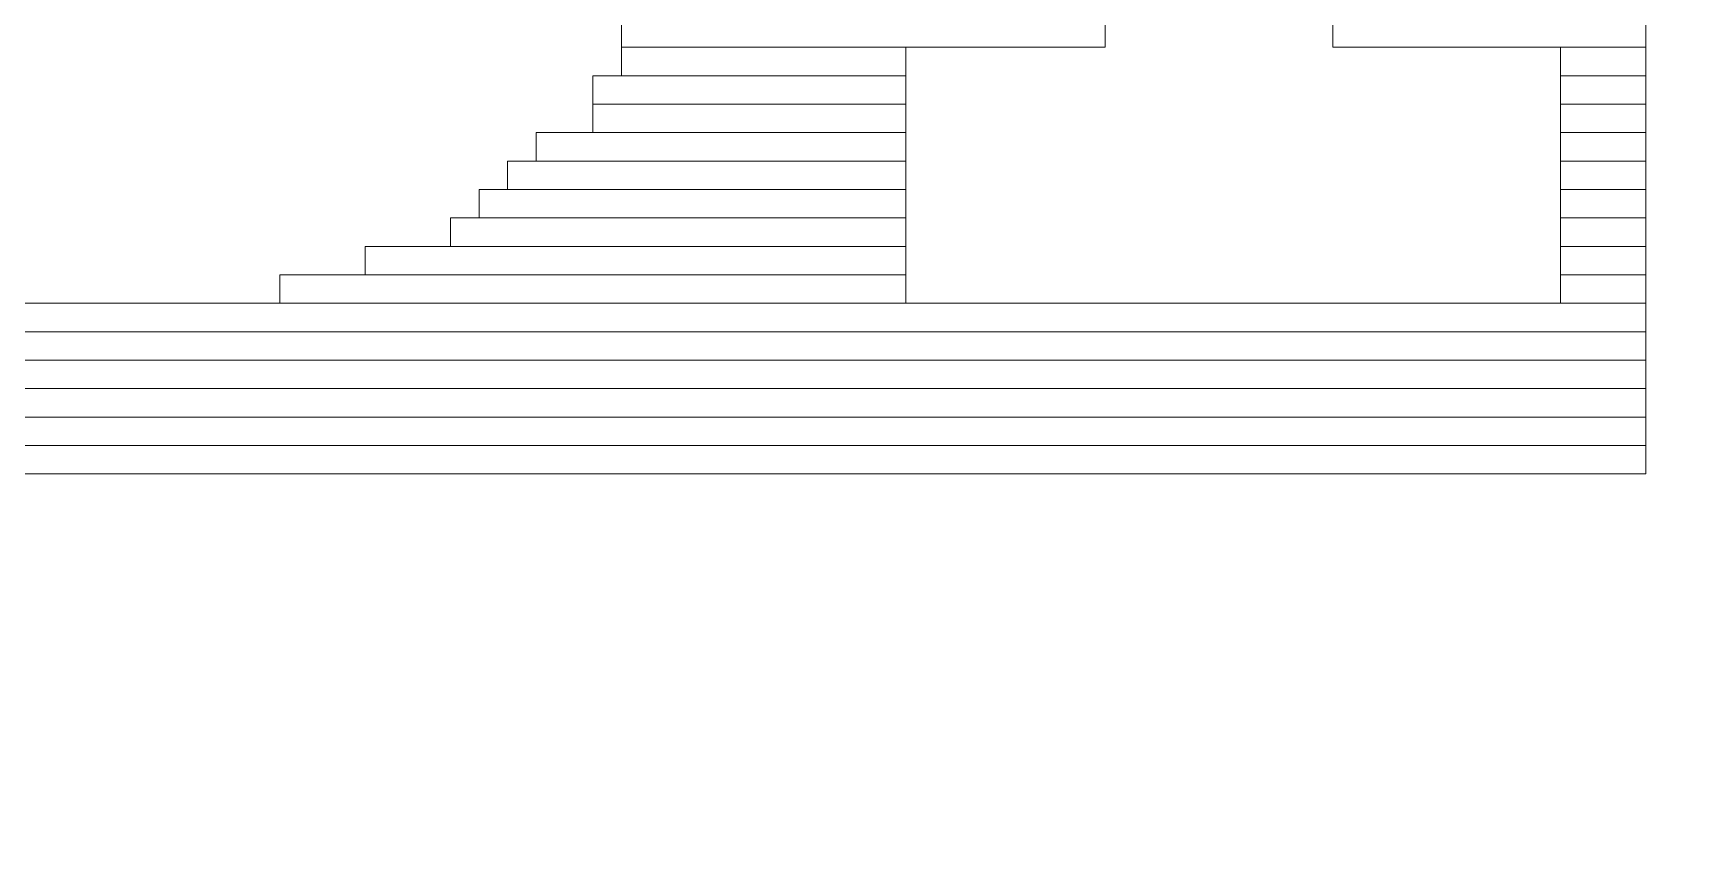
# Model space of a CAD drawing. Header units: millimetres. Extents: x -86 to 67, y -55 to 52.
# Drawn here: x -24.174 to -22.695, y -43.012 to -42.272 of the extents above; entities that cross this region are included whole.
import ezdxf

# ---------------------------------------------------------------- set-up
doc = ezdxf.new("R2010")
doc.units = ezdxf.units.MM
doc.header["$MEASUREMENT"] = 0
doc.layers.add('BG_OUTLINE', color=7, linetype='Continuous')
doc.layers.add('MA_PEN3', color=7, linetype='Continuous')

msp = doc.modelspace()

# ---------------------------------------------------------------- linework, layer by layer
at = {"layer": 'BG_OUTLINE', "color": 3, "lineweight": 9}
msp.add_open_spline([(-60.0926, 34.7331), (-60.0926, 34.7331), (63.7724, 34.7331), (63.7724, 34.7331), (63.7724, 34.7331), (64.585, 34.7336), (65.3646, 34.4113), (65.9396, 33.837), (65.9396, 33.837), (66.5146, 33.2627), (66.8379, 32.4797), (66.8384, 31.667), (66.8384, 31.667), (66.8384, 31.667), (66.8412, -52.28), (66.8412, -52.28), (66.8412, -52.28), (66.8412, -52.28), (66.8384, -52.1933), (66.8384, -52.1933), (66.8384, -52.1933), (66.8389, -53.006), (66.5166, -53.7856), (65.9424, -54.3606), (65.9424, -54.3606), (65.3681, -54.9356), (64.585, -55.2589), (63.7724, -55.2594), (63.7724, -55.2594), (63.7724, -55.2594), (-60.1869, -55.2594), (-60.1869, -55.2594), (-60.1869, -55.2594), (-60.1869, -55.2594), (-60.0853, -55.2518), (-60.0853, -55.2518), (-60.0853, -55.2518), (-60.8979, -55.2523), (-61.6775, -54.9299), (-62.2525, -54.3557), (-62.2525, -54.3557), (-62.8275, -53.7814), (-63.1508, -52.9984), (-63.1513, -52.1857), (-63.1513, -52.1857), (-63.1513, -52.1857), (-63.1587, 31.667), (-63.1587, 31.667), (-63.1587, 31.667), (-63.1592, 32.4797), (-62.8369, 33.2593), (-62.2626, 33.8343), (-62.2626, 33.8343), (-61.6883, 34.4093), (-60.9053, 34.7326), (-60.0926, 34.7331)], degree=3, knots=[0, 0, 0, 0, 0.071429, 0.071429, 0.071429, 0.071429, 0.142857, 0.142857, 0.142857, 0.142857, 0.214286, 0.214286, 0.214286, 0.214286, 0.285714, 0.285714, 0.285714, 0.285714, 0.357143, 0.357143, 0.357143, 0.357143, 0.428571, 0.428571, 0.428571, 0.428571, 0.5, 0.5, 0.5, 0.5, 0.571429, 0.571429, 0.571429, 0.571429, 0.642857, 0.642857, 0.642857, 0.642857, 0.714286, 0.714286, 0.714286, 0.714286, 0.785714, 0.785714, 0.785714, 0.785714, 0.857143, 0.857143, 0.857143, 0.857143, 0.928571, 0.928571, 0.928571, 0.928571, 1, 1, 1, 1], dxfattribs=at)
at = {"layer": 'MA_PEN3', "color": 5, "lineweight": 9}
for points in [[(-23.649, -42.2851), (-23.649, -42.2851), (-23.649, -42.2597), (-23.649, -42.2597), (-23.649, -42.2597), (-23.649, -42.2597), (-23.2172, -42.2597), (-23.2172, -42.2597), (-23.2172, -42.2597), (-23.2172, -42.2597), (-23.2172, -42.2851), (-23.2172, -42.2851), (-23.2172, -42.2851), (-23.2172, -42.2851), (-23.649, -42.2851), (-23.649, -42.2851)], [(-23.014, -42.2851), (-23.014, -42.2851), (-23.014, -42.2597), (-23.014, -42.2597), (-23.014, -42.2597), (-23.014, -42.2597), (-22.7346, -42.2597), (-22.7346, -42.2597), (-22.7346, -42.2597), (-22.7346, -42.2597), (-22.7346, -42.2851), (-22.7346, -42.2851), (-22.7346, -42.2851), (-22.7346, -42.2851), (-23.014, -42.2851), (-23.014, -42.2851)], [(-23.649, -42.3105), (-23.649, -42.3105), (-23.649, -42.2851), (-23.649, -42.2851), (-23.649, -42.2851), (-23.649, -42.2851), (-23.395, -42.2851), (-23.395, -42.2851), (-23.395, -42.2851), (-23.395, -42.2851), (-23.395, -42.3105), (-23.395, -42.3105), (-23.395, -42.3105), (-23.395, -42.3105), (-23.649, -42.3105), (-23.649, -42.3105)], [(-22.8108, -42.3105), (-22.8108, -42.3105), (-22.8108, -42.2851), (-22.8108, -42.2851), (-22.8108, -42.2851), (-22.8108, -42.2851), (-22.7346, -42.2851), (-22.7346, -42.2851), (-22.7346, -42.2851), (-22.7346, -42.2851), (-22.7346, -42.3105), (-22.7346, -42.3105), (-22.7346, -42.3105), (-22.7346, -42.3105), (-22.8108, -42.3105), (-22.8108, -42.3105)], [(-23.6744, -42.3359), (-23.6744, -42.3359), (-23.6744, -42.3105), (-23.6744, -42.3105), (-23.6744, -42.3105), (-23.6744, -42.3105), (-23.395, -42.3105), (-23.395, -42.3105), (-23.395, -42.3105), (-23.395, -42.3105), (-23.395, -42.3359), (-23.395, -42.3359), (-23.395, -42.3359), (-23.395, -42.3359), (-23.6744, -42.3359), (-23.6744, -42.3359)], [(-22.8108, -42.3359), (-22.8108, -42.3359), (-22.8108, -42.3105), (-22.8108, -42.3105), (-22.8108, -42.3105), (-22.8108, -42.3105), (-22.7346, -42.3105), (-22.7346, -42.3105), (-22.7346, -42.3105), (-22.7346, -42.3105), (-22.7346, -42.3359), (-22.7346, -42.3359), (-22.7346, -42.3359), (-22.7346, -42.3359), (-22.8108, -42.3359), (-22.8108, -42.3359)], [(-23.6744, -42.3613), (-23.6744, -42.3613), (-23.6744, -42.3359), (-23.6744, -42.3359), (-23.6744, -42.3359), (-23.6744, -42.3359), (-23.395, -42.3359), (-23.395, -42.3359), (-23.395, -42.3359), (-23.395, -42.3359), (-23.395, -42.3613), (-23.395, -42.3613), (-23.395, -42.3613), (-23.395, -42.3613), (-23.6744, -42.3613), (-23.6744, -42.3613)], [(-22.8108, -42.3613), (-22.8108, -42.3613), (-22.8108, -42.3359), (-22.8108, -42.3359), (-22.8108, -42.3359), (-22.8108, -42.3359), (-22.7346, -42.3359), (-22.7346, -42.3359), (-22.7346, -42.3359), (-22.7346, -42.3359), (-22.7346, -42.3613), (-22.7346, -42.3613), (-22.7346, -42.3613), (-22.7346, -42.3613), (-22.8108, -42.3613), (-22.8108, -42.3613)], [(-23.7252, -42.3867), (-23.7252, -42.3867), (-23.7252, -42.3613), (-23.7252, -42.3613), (-23.7252, -42.3613), (-23.7252, -42.3613), (-23.395, -42.3613), (-23.395, -42.3613), (-23.395, -42.3613), (-23.395, -42.3613), (-23.395, -42.3867), (-23.395, -42.3867), (-23.395, -42.3867), (-23.395, -42.3867), (-23.7252, -42.3867), (-23.7252, -42.3867)], [(-22.8108, -42.3867), (-22.8108, -42.3867), (-22.8108, -42.3613), (-22.8108, -42.3613), (-22.8108, -42.3613), (-22.8108, -42.3613), (-22.7346, -42.3613), (-22.7346, -42.3613), (-22.7346, -42.3613), (-22.7346, -42.3613), (-22.7346, -42.3867), (-22.7346, -42.3867), (-22.7346, -42.3867), (-22.7346, -42.3867), (-22.8108, -42.3867), (-22.8108, -42.3867)], [(-23.7506, -42.4121), (-23.7506, -42.4121), (-23.7506, -42.3867), (-23.7506, -42.3867), (-23.7506, -42.3867), (-23.7506, -42.3867), (-23.395, -42.3867), (-23.395, -42.3867), (-23.395, -42.3867), (-23.395, -42.3867), (-23.395, -42.4121), (-23.395, -42.4121), (-23.395, -42.4121), (-23.395, -42.4121), (-23.7506, -42.4121), (-23.7506, -42.4121)], [(-22.8108, -42.4121), (-22.8108, -42.4121), (-22.8108, -42.3867), (-22.8108, -42.3867), (-22.8108, -42.3867), (-22.8108, -42.3867), (-22.7346, -42.3867), (-22.7346, -42.3867), (-22.7346, -42.3867), (-22.7346, -42.3867), (-22.7346, -42.4121), (-22.7346, -42.4121), (-22.7346, -42.4121), (-22.7346, -42.4121), (-22.8108, -42.4121), (-22.8108, -42.4121)], [(-23.776, -42.4375), (-23.776, -42.4375), (-23.776, -42.4121), (-23.776, -42.4121), (-23.776, -42.4121), (-23.776, -42.4121), (-23.395, -42.4121), (-23.395, -42.4121), (-23.395, -42.4121), (-23.395, -42.4121), (-23.395, -42.4375), (-23.395, -42.4375), (-23.395, -42.4375), (-23.395, -42.4375), (-23.776, -42.4375), (-23.776, -42.4375)], [(-22.8108, -42.4375), (-22.8108, -42.4375), (-22.8108, -42.4121), (-22.8108, -42.4121), (-22.8108, -42.4121), (-22.8108, -42.4121), (-22.7346, -42.4121), (-22.7346, -42.4121), (-22.7346, -42.4121), (-22.7346, -42.4121), (-22.7346, -42.4375), (-22.7346, -42.4375), (-22.7346, -42.4375), (-22.7346, -42.4375), (-22.8108, -42.4375), (-22.8108, -42.4375)], [(-23.8014, -42.4629), (-23.8014, -42.4629), (-23.8014, -42.4375), (-23.8014, -42.4375), (-23.8014, -42.4375), (-23.8014, -42.4375), (-23.395, -42.4375), (-23.395, -42.4375), (-23.395, -42.4375), (-23.395, -42.4375), (-23.395, -42.4629), (-23.395, -42.4629), (-23.395, -42.4629), (-23.395, -42.4629), (-23.8014, -42.4629), (-23.8014, -42.4629)], [(-22.8108, -42.4629), (-22.8108, -42.4629), (-22.8108, -42.4375), (-22.8108, -42.4375), (-22.8108, -42.4375), (-22.8108, -42.4375), (-22.7346, -42.4375), (-22.7346, -42.4375), (-22.7346, -42.4375), (-22.7346, -42.4375), (-22.7346, -42.4629), (-22.7346, -42.4629), (-22.7346, -42.4629), (-22.7346, -42.4629), (-22.8108, -42.4629), (-22.8108, -42.4629)], [(-23.8776, -42.4883), (-23.8776, -42.4883), (-23.8776, -42.4629), (-23.8776, -42.4629), (-23.8776, -42.4629), (-23.8776, -42.4629), (-23.395, -42.4629), (-23.395, -42.4629), (-23.395, -42.4629), (-23.395, -42.4629), (-23.395, -42.4883), (-23.395, -42.4883), (-23.395, -42.4883), (-23.395, -42.4883), (-23.8776, -42.4883), (-23.8776, -42.4883)], [(-22.8108, -42.4883), (-22.8108, -42.4883), (-22.8108, -42.4629), (-22.8108, -42.4629), (-22.8108, -42.4629), (-22.8108, -42.4629), (-22.7346, -42.4629), (-22.7346, -42.4629), (-22.7346, -42.4629), (-22.7346, -42.4629), (-22.7346, -42.4883), (-22.7346, -42.4883), (-22.7346, -42.4883), (-22.7346, -42.4883), (-22.8108, -42.4883), (-22.8108, -42.4883)], [(-23.9538, -42.5137), (-23.9538, -42.5137), (-23.9538, -42.4883), (-23.9538, -42.4883), (-23.9538, -42.4883), (-23.9538, -42.4883), (-23.395, -42.4883), (-23.395, -42.4883), (-23.395, -42.4883), (-23.395, -42.4883), (-23.395, -42.5137), (-23.395, -42.5137), (-23.395, -42.5137), (-23.395, -42.5137), (-23.9538, -42.5137), (-23.9538, -42.5137)], [(-22.8108, -42.5137), (-22.8108, -42.5137), (-22.8108, -42.4883), (-22.8108, -42.4883), (-22.8108, -42.4883), (-22.8108, -42.4883), (-22.7346, -42.4883), (-22.7346, -42.4883), (-22.7346, -42.4883), (-22.7346, -42.4883), (-22.7346, -42.5137), (-22.7346, -42.5137), (-22.7346, -42.5137), (-22.7346, -42.5137), (-22.8108, -42.5137), (-22.8108, -42.5137)], [(-26.5192, -42.5391), (-26.5192, -42.5391), (-26.5192, -42.5137), (-26.5192, -42.5137), (-26.5192, -42.5137), (-26.5192, -42.5137), (-22.7346, -42.5137), (-22.7346, -42.5137), (-22.7346, -42.5137), (-22.7346, -42.5137), (-22.7346, -42.5391), (-22.7346, -42.5391), (-22.7346, -42.5391), (-22.7346, -42.5391), (-26.5192, -42.5391), (-26.5192, -42.5391)], [(-27.7892, -42.5645), (-27.7892, -42.5645), (-27.7892, -42.5391), (-27.7892, -42.5391), (-27.7892, -42.5391), (-27.7892, -42.5391), (-22.7346, -42.5391), (-22.7346, -42.5391), (-22.7346, -42.5391), (-22.7346, -42.5391), (-22.7346, -42.5645), (-22.7346, -42.5645), (-22.7346, -42.5645), (-22.7346, -42.5645), (-27.7892, -42.5645), (-27.7892, -42.5645)], [(-27.7892, -42.5899), (-27.7892, -42.5899), (-27.7892, -42.5645), (-27.7892, -42.5645), (-27.7892, -42.5645), (-27.7892, -42.5645), (-22.7346, -42.5645), (-22.7346, -42.5645), (-22.7346, -42.5645), (-22.7346, -42.5645), (-22.7346, -42.5899), (-22.7346, -42.5899), (-22.7346, -42.5899), (-22.7346, -42.5899), (-27.7892, -42.5899), (-27.7892, -42.5899)], [(-27.7892, -42.6153), (-27.7892, -42.6153), (-27.7892, -42.5899), (-27.7892, -42.5899), (-27.7892, -42.5899), (-27.7892, -42.5899), (-22.7346, -42.5899), (-22.7346, -42.5899), (-22.7346, -42.5899), (-22.7346, -42.5899), (-22.7346, -42.6153), (-22.7346, -42.6153), (-22.7346, -42.6153), (-22.7346, -42.6153), (-27.7892, -42.6153), (-27.7892, -42.6153)], [(-27.7892, -42.6407), (-27.7892, -42.6407), (-27.7892, -42.6153), (-27.7892, -42.6153), (-27.7892, -42.6153), (-27.7892, -42.6153), (-22.7346, -42.6153), (-22.7346, -42.6153), (-22.7346, -42.6153), (-22.7346, -42.6153), (-22.7346, -42.6407), (-22.7346, -42.6407), (-22.7346, -42.6407), (-22.7346, -42.6407), (-27.7892, -42.6407), (-27.7892, -42.6407)], [(-27.7892, -42.6661), (-27.7892, -42.6661), (-27.7892, -42.6407), (-27.7892, -42.6407), (-27.7892, -42.6407), (-27.7892, -42.6407), (-22.7346, -42.6407), (-22.7346, -42.6407), (-22.7346, -42.6407), (-22.7346, -42.6407), (-22.7346, -42.6661), (-22.7346, -42.6661), (-22.7346, -42.6661), (-22.7346, -42.6661), (-27.7892, -42.6661), (-27.7892, -42.6661)]]:
    msp.add_open_spline(points, degree=3, knots=[0, 0, 0, 0, 0.25, 0.25, 0.25, 0.25, 0.5, 0.5, 0.5, 0.5, 0.75, 0.75, 0.75, 0.75, 1, 1, 1, 1], dxfattribs=at)

doc.saveas('drawing.dxf')
